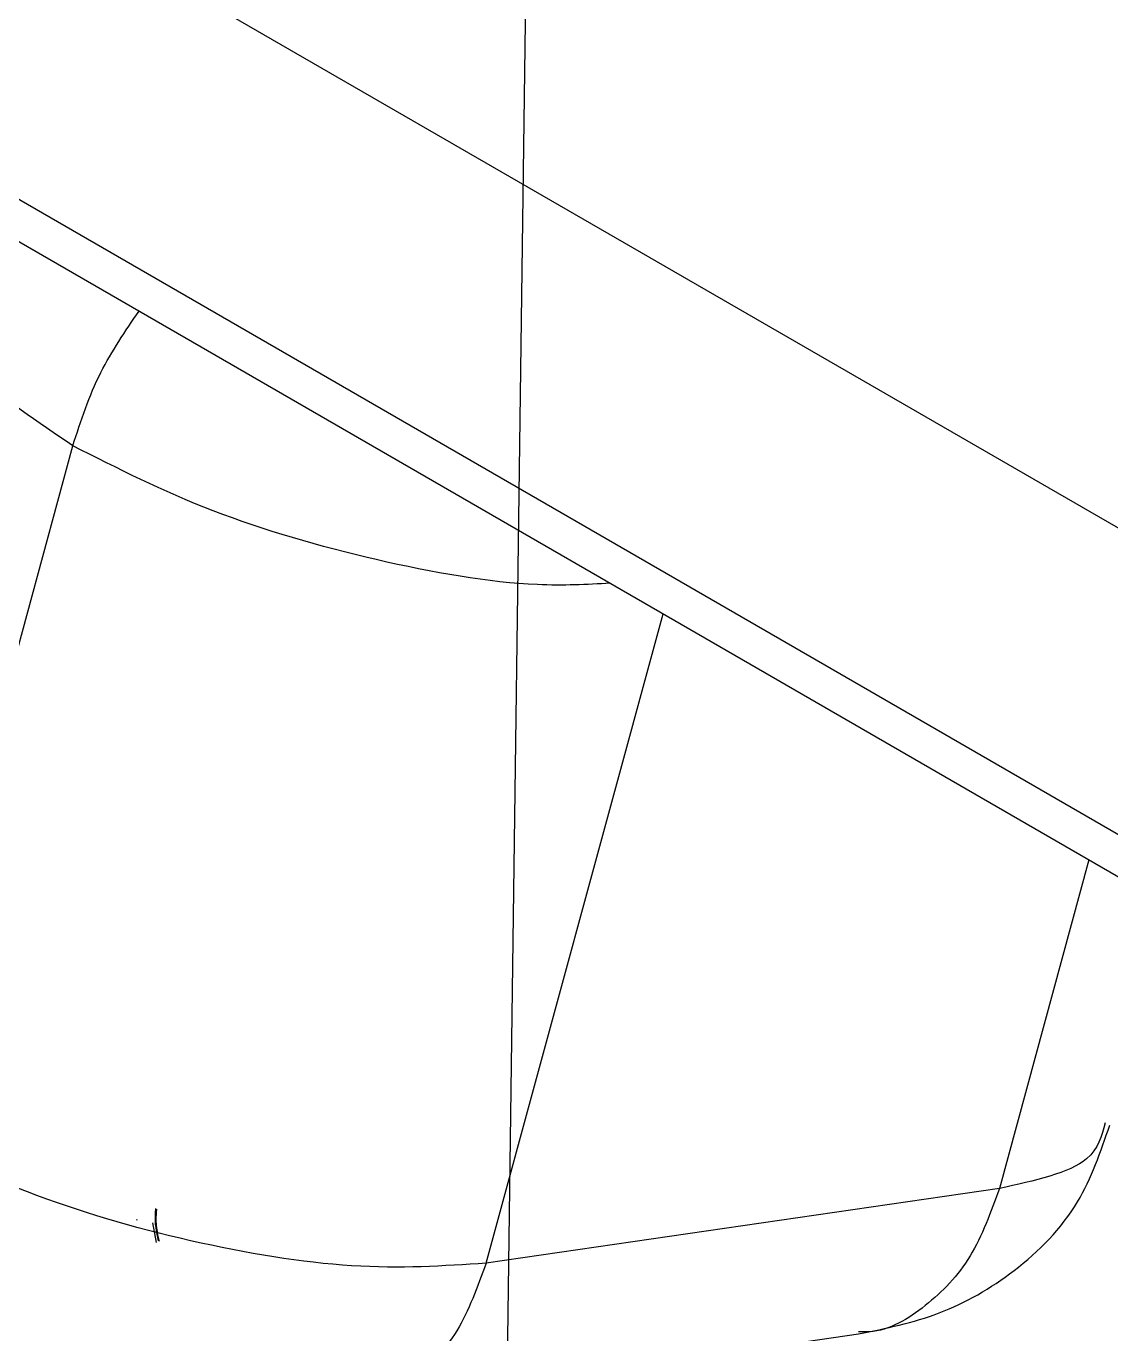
# Model space of a CAD drawing. Header units: millimetres. Extents: x 15 to 1192, y 5 to 836.
# Drawn here: x 582.73 to 591.41, y 536.92 to 547.38 of the extents above; entities that cross this region are included whole.
import ezdxf

# ---------------------------------------------------------------- set-up
doc = ezdxf.new("R2010")
doc.units = ezdxf.units.MM

msp = doc.modelspace()

# ---------------------------------------------------------------- linework, layer by layer
at = {"color": 7, "linetype": 'Continuous', "lineweight": 25}
for p, q in [((612.934, 530.97), (567.679, 557.095)), ((567.679, 554.646), (612.934, 528.521)), ((567.887, 554.188), (613.141, 528.063)), ((586.792, 552.583), (586.361, 520.492)), ((581.617, 538.575), (583.103, 544.021)), ((586.41, 537.483), (587.827, 542.677)), ((591.234, 540.71), (590.517, 538.081)), ((590.517, 538.081), (586.41, 537.483)), ((583.621, 537.827), (583.614, 537.831)), ((583.621, 537.827), (583.614, 537.831)), ((583.774, 537.65), (583.744, 537.806)), ((583.774, 537.65), (583.744, 537.806)), ((585.284, 536.321), (589.391, 536.918))]:
    msp.add_line(p, q, dxfattribs=at)
for points, knots in [([(583.103, 544.021), (582.821, 544.211), (582.256, 544.591), (581.954, 545.043), (582.072, 545.22), (582.1, 545.263)], [0, 0, 0, 0, 0.431645, 0.86329, 1, 1, 1, 1]), ([(583.103, 544.021), (583.168, 544.22), (583.292, 544.598), (583.523, 544.937), (583.633, 545.098)], [0, 0, 0, 0, 0.526671, 1, 1, 1, 1]), ([(587.404, 542.921), (587.216, 542.911), (586.683, 542.883), (585.53, 543.085), (584.181, 543.474), (583.462, 543.839), (583.103, 544.021)], [0, 0, 0, 0, 0.153185, 0.435457, 0.717728, 1, 1, 1, 1]), ([(589.391, 536.918), (589.608, 536.962), (590.045, 537.051), (590.663, 537.404), (591.174, 537.921), (591.328, 538.375), (591.4, 538.588)], [0, 0, 0, 0, 0.2489692, 0.4988605, 0.7650536, 1, 1, 1, 1]), ([(591.363, 538.605), (591.336, 538.501), (591.27, 538.246), (590.798, 538.142), (590.517, 538.081)], [0, 0, 0, 0, 0.405922, 1, 1, 1, 1]), ([(590.517, 538.081), (590.448, 537.891), (590.311, 537.51), (589.936, 537.126), (589.611, 536.929), (589.419, 536.933), (589.39, 536.934)], [0, 0, 0, 0, 0.314337, 0.628674, 0.94301, 1, 1, 1, 1]), ([(583.766, 537.92), (583.764, 537.907), (583.755, 537.812), (583.771, 537.732), (583.786, 537.663)], [0, 0, 0, 0, 0.134669, 1, 1, 1, 1]), ([(583.766, 537.92), (583.764, 537.907), (583.755, 537.812), (583.771, 537.732), (583.786, 537.663)], [0, 0, 0, 0, 0.1346691, 1, 1, 1, 1]), ([(583.773, 537.916), (583.772, 537.903), (583.762, 537.808), (583.778, 537.728), (583.793, 537.659)], [0, 0, 0, 0, 0.134669, 1, 1, 1, 1]), ([(583.773, 537.916), (583.772, 537.903), (583.762, 537.808), (583.778, 537.728), (583.793, 537.659)], [0, 0, 0, 0, 0.1346691, 1, 1, 1, 1]), ([(586.41, 537.483), (586.341, 537.293), (586.204, 536.912), (585.828, 536.529), (585.504, 536.331), (585.312, 536.336), (585.282, 536.336)], [0, 0, 0, 0, 0.314239, 0.628478, 0.942717, 1, 1, 1, 1]), ([(581.942, 537.035), (582.092, 536.955), (582.522, 536.725), (583.334, 536.457), (584.201, 536.276), (584.698, 536.303), (584.893, 536.314)], [0, 0, 0, 0, 0.1713698, 0.4893939, 0.7999197, 1, 1, 1, 1])]:
    msp.add_open_spline(points, degree=3, knots=knots, dxfattribs=at)
msp.add_open_spline([(586.41, 537.483), (586.069, 537.461), (585.387, 537.415), (584.048, 537.634), (582.694, 538.028), (581.976, 538.393), (581.617, 538.575)], degree=3, dxfattribs=at)

doc.saveas('drawing.dxf')
